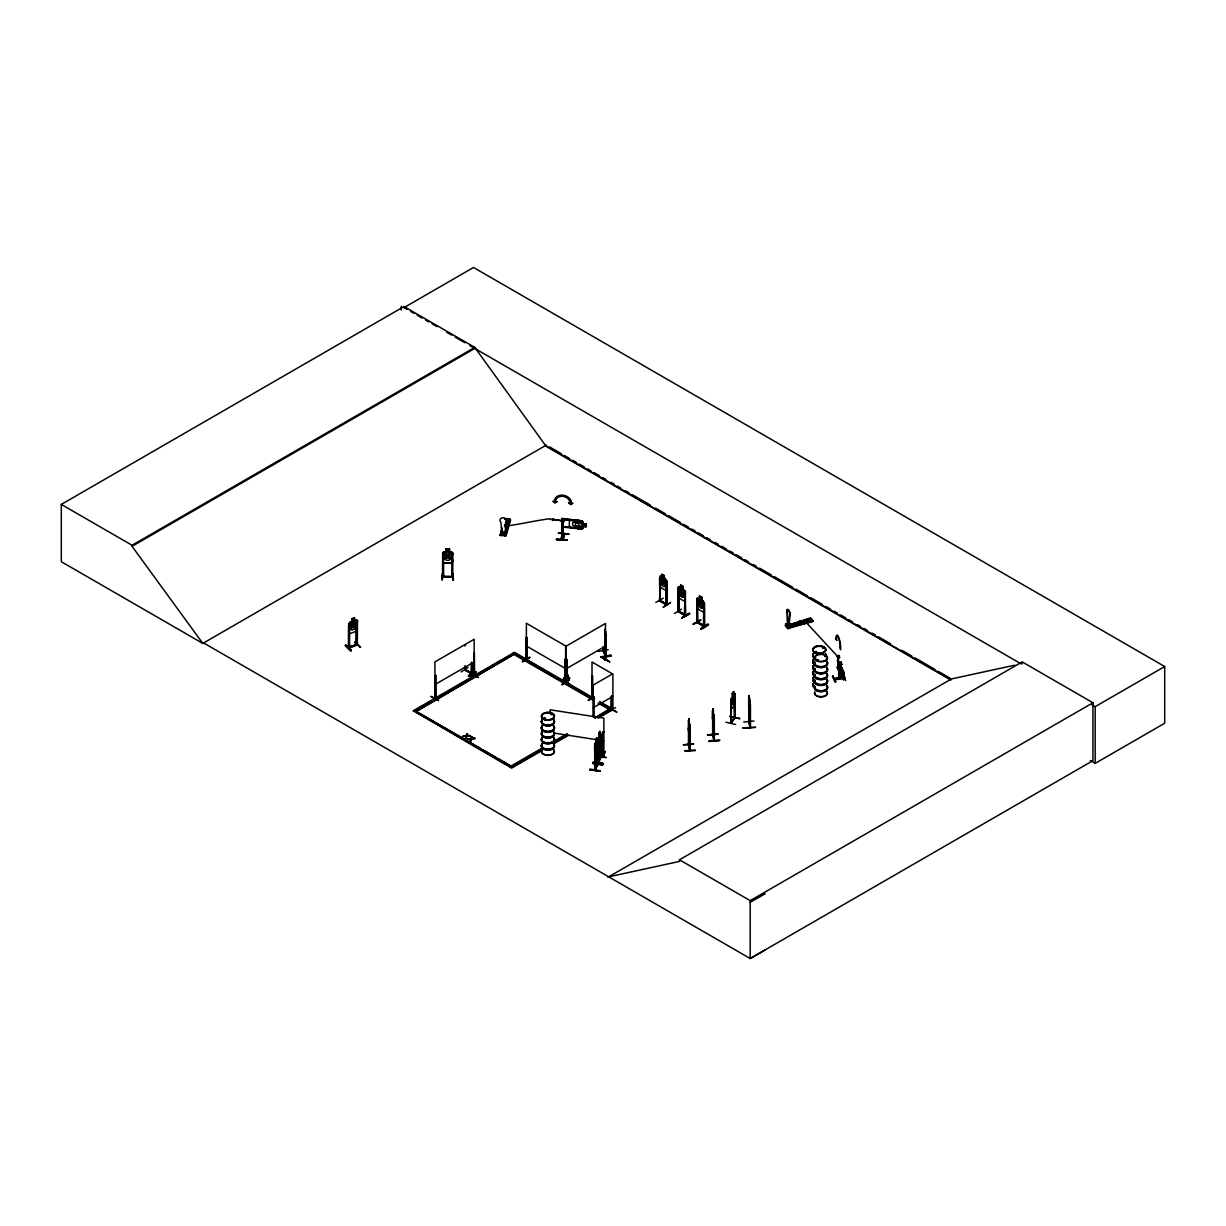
<?xml version="1.0" encoding="UTF-8"?>
<svg xmlns="http://www.w3.org/2000/svg" width="1226" height="1226" viewBox="0 0 1226 1226"><rect width="100%" height="100%" fill="white"/><g stroke="black" fill="none" stroke-linecap="round" stroke-linejoin="round"><path stroke-width="1.5" d="M441.896 579.898L442.555 573.937M442.387 579.821L442.525 573.462M442.678 560.221L443.735 562.995L451.766 563.04L452.93 560.205L451.674 562.949L443.735 562.933M443.567 576.787L442.617 575.944L442.509 577.048L442.678 552.665L446.095 551.685L446.095 548.896L449.513 548.911L449.513 551.777L452.93 552.711L452.7 577.155L451.888 576.005L452.716 575.99M443.567 554.152L442.617 554.367L443.567 554.152L443.597 577.094M449.406 549.003L449.406 551.869L451.107 552.803L451.107 558.014L449.406 560.236L446.203 560.221L444.502 557.983L444.502 552.773L446.203 551.853L446.095 548.896M449.513 548.911L446.095 548.957M451.72 551.777L443.766 551.746L442.678 552.727M451.873 554.198L452.823 554.198L451.873 554.198L451.766 576.879M452.884 579.99L452.992 573.507L452.961 579.561M452.976 579.913L453.038 573.553M453.114 573.921L453.467 579.975M843.519 674.055L842.737 673.794L843.519 677.794L842.538 673.917C841.235 674.453 840.959 671.664 842.354 672.89L841.496 668.63L843.549 674.055M500.852 533.325L506.108 533.892L506.108 532.406L505.25 535.18L500.913 534.781L500.974 531.931L501.373 533.141L505.71 533.555L505.71 532.375M550.551 519.824C557.539 515.61 509.97 526.797 504.269 525.893M561.554 520.652L553.049 519.38L561.585 520.774M562.121 519.196L578.933 521.019L562.029 519.609M563.04 518.767L563.04 519.717L562.121 518.46M563.117 526.935L562.044 527.18L563.117 526.858M562.044 526.322L578.933 528.575M566.427 675.618C565.462 666.423 571.577 682.805 565.033 678.79L566.381 672.66L564.711 678.269M789.36 626.624L787.598 624.892L787.276 613.598A3.479 1.272 73.7 0 1 787.276 609.583A3.479 1.272 73.7 0 1 789.483 612.111A3.479 1.272 73.7 0 1 789.483 616.126L789.161 626.685L789.682 616.065A3.479 1.272 73.7 0 0 789.682 612.065A3.479 1.272 73.7 0 0 787.46 609.537A3.479 1.272 73.7 0 0 787.46 613.536L787.598 624.892L788.364 624.34L786.617 624.295L787.996 624.647M562.029 518.874L581.737 520.744L582.917 521.816L582.917 528.314L581.722 529.188L569.339 526.981L569.354 520.36L581.66 520.897M839.12 663.435L840.025 664.538L838.599 663.833L838.845 678.284M839.458 663.756L839.856 664.492M841.005 661.779L841.695 664.507M505.097 533.678L505.802 522.812A3.479 2.804 15.8 0 0 505.802 518.813A3.479 2.804 15.8 0 0 500.959 518.353A3.479 2.804 15.8 0 0 500.959 522.368L501.695 533.233M553.11 519.395C552.543 523.793 553.8 515.594 552.865 519.732M556.543 539.593C588.802 541.846 534.521 537.816 566.902 540.314M556.619 538.888L566.902 539.854M689.61 736.014L688.353 728.045M749.944 712.796L748.672 704.827L748.703 708.214M786.586 624.325L786.387 626.271M788.226 624.632L786.663 624.31L787.46 624.295M600.633 740.366L600.51 743.753L600.771 740.381M595.1 768.993L597.844 764.595L597.093 765.009L597.016 739.722L594.61 745.822L594.809 770.235L595.1 768.763M598.104 762.863L598.15 738.588L600.495 732.52L598.932 744.105L598.487 742.818M600.847 757.285L598.441 761.53M600.449 757.683L601.108 734.604M601.138 757.361L601.184 756.427L598.181 762.94M589.936 769.039C621 774.158 568.833 767.139 600.004 770.939M593.139 762.587C599.284 760.074 612.954 767.001 593.154 762.495M565.768 679.143L566.259 672.813L564.864 677.717M688.414 744.121L689.043 745.393L688.813 721.869L689.211 726.022C689.87 719.202 689.64 740.872 689.211 727.309L688.966 728.903M688.414 744.948L690.253 750.756L688.859 744.872M689.671 750.143L689.717 724.719M690.269 750.619L690.1 727.478M712.612 734.65L712.704 735.508L712.567 710.559L712.459 718.114M712.521 734.926L713.992 740.795L713.976 716.382L712.582 710.666M713.854 740.688L712.919 711.877L713.317 716.045C713.961 708.613 713.762 731.309 713.317 717.317C712.812 727.11 712.704 700.153 713.042 718.405M748.626 721.716L750.021 727.554L749.684 701.333M748.672 697.349L748.81 722.283L749.055 699.402L749.5 706.437L749.055 704.613M748.81 721.7L750.358 726.083M598.242 747.676L599.882 733.5M734.451 704.352C736.995 693.717 731.845 714.988 731.094 706.36M596.817 746.373L595.591 751.339L596.817 741.163M605.69 639.528L605.414 641.734L605.721 639.604M725.961 722.237L735.631 724.474M838.155 660.691L837.756 660.078M837.664 667.649L838.155 668.4L837.481 659.419L842.4 669.718L837.833 659.373L842.4 669.718M503.534 532.482L502.783 533.203L503.733 532.053M502.921 531.977C503.426 533.662 503.442 531.134 502.66 532.881M749.668 701.318L749.423 702.835C749.055 688.935 748.795 712.275 749.423 704.107L749.837 708.505L749.147 695.51L748.81 722.283M562.106 526.965L581.752 529.111M594.809 753.346L594.671 745.806L597.123 739.738L597.552 765.101L597.767 741.837M598.119 738.604L599.897 731.018M588.403 700.429L594.288 696.981M565.033 678.79L566.305 672.905M839.503 678.101L839.963 664.492M544.819 718.819L543.869 718.175L545.187 718.145M551.194 714.436L552.236 714.528L551.669 713.884M816.562 652.033L814.983 651.788M816.593 652.431L816.7 651.65M816.577 660.293L817.987 659.91M817.865 660.186L816.731 660.324M822.661 647.987L823.642 647.987M822.6 647.91L823.596 647.88M825.359 656.033L824.945 655.573M595.315 769.346L595.162 770.28L595.1 744.841L596.418 738.236L596.48 741.209L597.123 739.753M595.1 744.841L595.667 742.956M349.594 647.006C343.387 648.339 368.168 641.106 349.609 646.945M357.44 644.983L348.674 648.14L348.674 647.313M837.435 667.174L842.4 677.288L837.481 667.067L837.419 667.894M734.941 693.579L731.064 698.958L731.064 723.417L731.094 721.899M502.139 528.207L500.193 535.394L502.078 529.862M502.262 528.237L500.131 535.364L506.031 535.9L510.598 519.809L504.652 519.272M503.917 532.436L502.292 532.421C503.089 538.413 500.652 530.628 503.917 532.436L503.917 534.904M505.281 532.176L508.805 519.64M504.698 535.593L509.204 519.349M505.71 532.023L508.744 521.311M505.25 535.18L509.602 519.717C512.637 518.843 502.921 517.786 505.464 519.334M505.035 535.808L510.246 519.609M510.2 519.165L505.648 535.67M431.184 696.337L438.663 700.613L430.832 696.613M562.198 680.798C565.569 678.162 577.952 691.939 562.228 680.721M570.013 684.782L562.55 680.154M561.631 519.747L564.175 520.008L561.631 519.747L561.585 521.219L564.113 521.464L564.175 520.008L564.113 521.464M561.585 521.219L564.175 521.311M562.075 521.51L563.255 521.464L563.025 537.126L562.029 536.988L562.044 518.767M562.749 519.686L562.826 526.092M563.132 522.812L562.198 522.046L562.228 522.843M560.68 539.639L562.473 533.708M561.125 539.624L562.964 533.341M562.428 539.792L564.159 533.463L562.412 539.44M569.354 520.36L572.711 519.839M569.339 526.981L572.68 528.268M578.871 520.452L562.106 518.46L562.213 537.126L563.086 537.187L563.178 522.92M581.737 520.744L582.794 521.847M586.273 524.054L575.392 521.663L572.695 522.782L572.695 525.387L575.392 527.057L581.676 527.686L582.794 526.398L586.181 526.674M568.236 678.622L566.841 672.783L568.389 678.085M731.002 722.788L734.481 716.949L734.926 717.9L734.987 693.472M731.447 722.942L734.42 717.808M353.042 624.555C352.061 621.138 348.812 623.344 352.49 625.536L350.59 629.551L353.103 625.919C354.268 629.842 357.517 627.298 353.686 625.122L355.509 621.245L353.165 624.478M800.394 622.333L802.647 622.578M603.023 650.822L605.552 656.385M603.667 651.19L603.023 649.857L606.119 656.416L605.797 633.168L605.429 655.987L606.134 655.542L603.437 650.638M666.714 588.143L665.887 590.549L660.201 587.269L659.542 584.02M685.334 598.886L684.506 601.292L678.821 598.027L678.162 594.763L678.913 597.981M704.26 609.812L703.433 612.218L697.747 608.954L697.088 605.69M681.656 591.53L683.832 590.549L682.3 592.878L683.909 597.108L681.825 593.185C680.782 596.955 678.208 594.012 681.304 592.281L679.802 588.219L681.671 591.514M345.272 645.642C357.379 659.22 347.77 642.792 345.272 645.673M345.701 645.397L351.295 650.592L345.701 645.075M688.368 720.658L688.598 745.485L688.935 718.712L689.518 725.409M466.186 738.19L466.937 735.876L470.079 735.952L466.937 736.351L467.045 733.73L465.589 737.853L467.045 733.73M470.968 740.489L471.719 738.634L474.86 738.236L471.719 739.109L470.968 740.948L470.37 740.136L470.968 740.948M471.09 738.297L467.903 739.186L470.983 739.171L471.826 736.489L471.826 738.726M471.826 736.489L471.09 738.772L467.903 739.186M467.045 735.952L467.642 734.067M470.37 740.611L470.983 738.696M471.719 739.109L472.424 736.826M730.635 723.202L731.386 700.184L730.696 700.613M733.976 701.287L733.194 699.05L734.006 694.682L732.918 698.805L731.861 697.87L732.673 699.785L731.815 704.23L732.933 700.015L733.976 701.287L734.573 718.359M595.652 742.987L596.403 738.236M596.495 738.404L595.729 740.32L596.219 739.171M596.25 740.106L595.729 741.255L596.25 739.171M595.591 743.891L596.388 742.113L595.591 749.101L596.372 742.113M595.422 747.017L595.315 770.173M598.763 739.784L598.625 763.001L598.901 735.707M602.855 731.953L603.866 731.891L602.855 731.953L602.931 754.71L603.882 754.787L603.866 718.114L550.198 709.808L550.198 713.593M589.798 769.821L600.02 771.016M592.71 763.323L602.671 764.717M596.051 756.09L605.996 757.499M600.786 756.35L598.15 762.082M594.84 770.173L597.66 764.181M597.767 764.518L595.269 770.173M602.748 754.036L603.958 753.76L602.947 753.867M602.947 731.753L602.748 754.618L603.958 754.588M602.671 757.178L605.261 751.308L603.115 757.622M839.105 656.906C840.852 653.81 834.676 656.094 837.879 657.366M674.423 613.536L681.441 609.153M700.72 619.85L692.996 624.34L700.368 620.08M832.883 675.924L835.688 682.192L832.852 675.94M832.806 676.323L835.657 681.717M835.136 682.254L832.393 676.415M468.133 667.496L461.129 671.894M529.755 657.519L522.445 661.458M599.07 733.087L599.606 731.937L599.07 734.022M595.054 744.182L595.621 742.956M595.545 749.101L596.372 747.324M600.479 743.707L598.426 748.228L598.043 746.006L598.441 748.09M596.679 748.412L596.863 741.423L596.143 745.546C594.871 739.263 595.392 759.89 596.127 746.833L596.602 748.488M470.677 673.135L478.508 677.595L464.731 670.07L464.976 668.998M464.792 666.239L465.436 670.453L465.16 669.074M472.025 674.208L471.903 673.335M464.976 669.825L472.393 674.024L472.301 662.668M527.042 660.094C523.962 659.036 529.05 659.343 526.291 659.695M659.435 600.924L666.791 605.092L666.714 580.695M659.818 599.866L660.14 601.322L660.416 585.997M679.035 596.755L678.852 612.065C680.507 611.452 676.737 609.996 678.852 611.238M685.579 614.824C667.373 605.905 691.188 617.046 684.706 614.655M696.981 622.609L704.337 626.777L704.337 602.38L701.839 600.05L701.916 597.215L699.418 595.867L699.51 598.61M697.655 622.946L697.303 599.729L697.548 622.946L697.931 621.904M703.632 625.582C709.256 627.191 686.821 617.046 704.23 625.95M703.509 625.475L703.586 626.425L703.847 611.069M697.303 599.729L697.226 622.364L704.613 626.593L704.506 603.897L703.586 603.667L703.586 626.425M504.668 525.77C504.392 523.15 508.913 525.877 505.556 525.954M562.903 533.739L561.202 539.271M474.263 675.649L473.451 676.124L474.186 653.014L474.447 675.924L474.523 674.974M567.24 681.518L567.24 682.346L567.178 659.634L566.259 659.864L567.178 659.634M605.889 660.002L605.797 633.168M713.838 740.197L714.191 739.278M612.939 710.528L612.893 673.702L593.246 685.043L593.246 717.026M349.686 622.364L348.828 631.237L349.716 633.689L356.521 631.221L357.517 620.601L356.429 619.927L349.686 622.364L348.766 623.697L348.843 648.094M663.159 581.17C664.048 577.477 666.929 580.634 663.68 582.12L665.289 586.35L663.205 582.442C662.163 586.197 659.588 583.269 662.684 581.522L661.182 577.461L663.113 581.093M732.443 696.153L732.336 693.334L733.715 691.541L734.313 699.709L732.489 704.552L732.489 693.395M733.715 691.541L732.336 693.334M732.688 693.564L733.455 692.46L732.688 694.483M734.834 695.219L734.497 718.405M730.083 716.336L739.585 718.804M543.869 718.467L545.34 718.267M545.34 718.85L543.562 718.605M802.509 622.731L801.605 621.459L800.409 622.501M600.909 757.806L600.357 732.489M442.509 576.833L452.823 576.833M612.939 709.701L613.184 710.375M356.276 644.248L357.456 644.11L356.429 644.186M356.276 645.075L356.368 622.394L357.164 622.103L357.042 644.799L348.429 647.956L348.521 625.229L349.517 625.122L349.594 647.834M504.698 525.264L506.828 525.295L505.02 525.816M435.812 675.449L434.893 675.695L435.812 675.449L435.904 698.13L434.816 698.36L435.628 697.946M474.186 674.867L473.451 676.124M474.401 675.909L474.447 653.151M567.255 682.269L566.489 682.744L566.504 660.017M605.292 659.573L604.801 660.293L605.613 659.818M837.45 667.097L838.216 668.247M434.816 697.594L435.904 697.303L434.816 698.422M500.79 535.425L501.189 535.486M551.424 714.038L551.93 714.467M816.669 659.864L818.263 659.741M581.676 529.08L582.825 528.207M464.777 645.704L465.635 645.106L464.945 645.734M678.882 586.886L685.411 591.453L685.411 615.85L678.116 611.636L678.162 587.285L680.66 587.821L680.66 585.032M678.162 587.285L678.928 586.733M697.088 622.624L697.088 598.211L699.586 598.748L699.418 595.867M697.088 598.211L703.372 601.031M785.575 625.842L785.575 624.157L788.134 623.421M786.157 626.716L809.421 619.544M808.179 618.747C814.846 628.064 803.03 612.249 813.083 620.693L787.46 627.804L787.95 628.509M813.252 621.521L787.598 628.294C786.74 627.344 791.168 623.881 790.479 627.574L788.134 624.892M442.617 576.005L443.567 576.005M452.792 577.109L442.724 577.078M802.509 622.501L800.409 622.272M787.107 624.616L786.617 623.727L786.617 626.21M841.051 674.53L843.411 679.725L843.81 677.442M603.836 753.99L603.774 754.772M593.568 698.621L593.507 717.179M609.399 708L616.954 712.214L609.552 707.923M526.153 659.956L526.368 637.06L526.858 660.324M526.628 660.278L527.042 637.443M475.918 671.526C476.577 675.71 458.447 679.556 475.964 671.587M476.286 672.154L468.654 675.863M473.527 675.986L474.447 675.848M522.506 661.917L529.816 657.167L522.506 661.442M564.772 682.254L564.987 659.358L565.247 682.575M604.801 660.293L605.537 637.183L605.292 660.4M602.043 657.78L609.858 661.779L602.441 657.55M564.65 681.564L565.722 682.468M569.308 680.001L561.937 684.69M562.044 684.69L569.262 679.94M604.878 660.262L605.537 623.406L566.259 646.087L566.182 682.591M592.618 675.848L592.648 698.544M608.188 711.494L615.559 707.617M203.7 642.991L202.903 643.466L61.3 561.707L61.3 504.422L404.028 306.546L474.784 347.387L545.539 445.528L950.64 679.419M404.028 306.546L404.028 307.603L473.527 267.483L1164.7 666.53L1164.7 723.233L1095.201 763.354L1090.236 760.472M61.3 504.422L132.056 545.264L474.784 347.387M765.208 949.966L750.205 958.517L203.608 642.945L202.796 643.405L132.056 546.321L474.784 348.445M202.796 643.405L546.336 445.069M434.893 684.598L474.186 661.917M542.49 750.281L511.579 768.12L413.377 710.697L514.445 652.339L594.656 698.651M413.377 711.417L431.169 701.134M434.448 699.249L445.912 692.629M449.176 690.744L509.74 655.772M593.231 699.479L513.02 653.167L514.445 653.06L573.385 687.081M659.542 600.955L660.308 575.99C663.557 580.082 661.166 569.569 661.963 577.124L660.753 577.354L660.753 582.565L661.963 585.492L664.216 586.794L665.427 585.262L664.216 575.638M660.155 578.595L659.496 578.197L660.109 601.276M664.293 575.592L664.293 578.381L666.714 580.756M665.856 579.285L660.262 576.143M665.963 603.79L665.979 604.709L666.04 581.982L666.959 582.227L667.036 604.939L659.741 600.679L659.757 578.059M666.959 582.227L666.04 581.982M682.989 586.289L680.583 584.894L680.583 587.867L679.373 588.097L680.583 596.234L682.836 597.537L684.047 596.005L682.989 586.289L682.913 589.124L685.411 591.453M663.235 598.165L655.818 602.426M678.622 612.019L679.035 589.185M684.92 592.587L684.568 615.406L684.92 592.587L685.656 615.697L678.361 611.437L678.116 588.955L678.775 589.338M685.579 592.97L684.66 592.74M663.235 607.146L670.637 602.456L663.327 607.146M566.259 668.768L605.537 646.087M566.427 676.292C556.19 680.537 576.879 680.338 566.673 676.292M704.506 603.897L703.586 603.667M681.947 617.904C704.735 603.774 666.239 626.884 689.625 613.858M681.855 617.904L689.625 613.874M697.349 621.582L697.778 622.164M700.72 620.172L693.364 624.111M708.551 624.8C705.425 621.858 692.705 636.309 708.536 624.754M708.138 624.095L700.874 628.831M700.782 628.831L708.245 624.57M593.246 707.724L612.893 696.383M542.689 747.799L511.579 765.744L513.02 767.292L414.802 710.59M554.152 741.178L567.24 733.623M595.07 717.547L609.797 709.042L595.07 718.267M513.219 765.514L542.689 748.504M555.776 740.948L565.6 735.278M413.377 710.697L511.579 767.399L542.49 749.561M553.937 742.956L567.04 735.385M598.135 717.44L612.663 709.042L599.575 701.487M553.937 743.661L568.68 735.156M598.135 718.145L612.663 709.762L601.2 703.142M607.912 877.295L951.453 678.943L1014.745 665.182M608.709 876.82L679.465 861.434L679.465 859.794L1022.193 661.917L1092.948 702.759L1092.948 760.641L750.205 958.517L750.205 900.635L1092.948 702.759M1022.193 663.557L1021.396 664.032L469.849 345.594M1091.922 704.751L1095.201 706.651L1164.7 666.53M750.205 902.29L765.208 893.739M839.795 678.683L839.534 672.844M824.669 655.496L825.098 656.232M825.221 655.726L824.592 655.772M817.236 660.477L818.217 660.431M802.31 622.624L800.517 622.44M474.064 675.71L474.186 639.236L434.893 661.917L435.138 698.575L435.153 675.848M566.795 682.192L566.918 659.481M351.724 618.915L354.559 617.812L354.529 620.785L355.969 621.199L355.969 626.409L354.529 629.168L351.816 630.133L350.375 628.432L350.375 623.222L351.816 621.766L351.663 618.869L354.62 617.873M354.59 642.301L360.613 647.205L355.08 642.117M838.814 664.048L839.503 663.925M611.544 709.471L611.927 696.107M788.318 623.62L785.575 624.157M799.091 621.398C806.386 628.417 794.249 620.187 801.651 620.647L803.995 623.636L801.651 620.647M803.919 620.295L806.478 619.253L808.823 622.226L806.478 619.253M785.376 625.781L810.585 618.502M789.176 624.785L808.961 619.023M811.198 618.823L785.866 626.379L785.56 625.643L788.103 628.861M787.337 627.038L787.337 624.555M787.92 626.854L790.479 626.103M787.291 627.957L812.654 620.448M787.736 628.448L812.777 620.954M500.836 535.44L500.913 533.601M592.327 698.713L592.281 675.664M815.719 651.389L815.719 651.68M552.022 714.635L551.24 714.344M816.347 652.401L815.535 652.094M699.51 598.794L698.299 599.024L698.299 604.234L699.51 607.161L701.762 608.464L702.973 606.931L701.762 597.307M526.797 659.496L526.015 659.052M666.346 603.682C670.484 606.257 649.811 594.825 666.791 604.265M684.844 614.395L685.411 615.85M839.611 663.419L839.013 662.822L839.013 663.772M841.005 663.082L841.971 664.477M842.4 668.952L842.047 669.779M842.4 676.522L842.047 677.334L837.389 667.772M842.507 677.15L834.14 678.959L844.178 677.365M833.987 678.637L842.492 677.472M834.477 679.587L844.499 677.58M834.6 679.909L844.637 678.3M845.725 680.583L842.998 674.315M608.219 649.719L598.165 651.435M600.878 656.814C631.712 651.818 579.929 660.462 611.069 655.987M600.893 657.228L611.069 656.017M840.27 665.289C840.913 687.357 841.312 664.661 840.193 665.427M841.036 666.239L843.519 671.342L844.607 679.526L841.756 674.668L841.051 669.135L844.576 676.752M843.84 679.495L843.84 672.997M843.411 679.725L841.159 674.515M598.564 763.047L600.495 757.239M467.045 735.493L470.079 735.477M466.202 736.412L463.121 735.952L470.079 735.952M471.826 738.251L474.86 738.236M467.903 738.711L474.86 738.711M562.397 522.368L562.213 536.513L563.301 536.697M463.121 735.952L466.309 735.539M463.121 736.428L466.309 736.014M452.7 576.327L442.54 576.251M602.104 657.672L609.521 661.902M749.04 695.525L749.5 708.674L748.81 703.632M750.097 727.585L749.806 701.778M750.45 704.812L750.465 727.554L749.147 721.716M713.409 710.697L713.379 721.884L712.704 716.858M713.716 714.758L713.992 716.413M714.329 718.022L714.344 740.765L713.057 735.477L713.18 722.007M712.444 718.053L713.823 726.022L712.582 718.099M688.598 726.834L689.288 731.861L688.951 722.712M753.975 721.041L743.676 722.037M689.778 726.405L689.748 750.664L688.537 745.408M688.491 731.416L689.732 735.998M755.461 727.171C741.469 728.796 735.248 727.769 755.523 727.462M707.54 735.11L717.869 734.251M719.401 740.673C687.28 741.96 741.469 738.328 709.088 741.515M684.92 750.756L695.234 749.96M684.92 751.155L695.311 750.664M465.16 669.902L465.052 666.101M472.133 673.38L465.543 669.856L471.566 672.997M472.01 674.162L472.056 662.822M660.232 600.495L659.419 600.02L660.385 600.234M354.712 642.194L360.245 647.282M435.567 697.992L435.567 675.311M838.952 678.852L838.599 663.833M506.307 520.468L509.74 521.081L506.307 520.759M506.001 521.556L509.434 522.169L506.001 521.847M505.541 523.195L508.974 523.808L505.541 523.487M505.127 524.636L508.545 525.249L505.127 524.927M504.668 526.276L508.085 526.889L504.668 526.567M582.794 523.808L586.166 524.146M562.075 522.46L563.332 522.399M582.794 526.398L586.304 526.782L586.304 523.992M558.443 533.203L568.711 534.26M602.855 754.649L603.836 754.557M595.943 756.289L606.012 757.484M592.587 763.522L602.686 765.055M553.891 733.071L603.866 740.795M598.012 746.082L598.043 738.573M666.362 604.479L666.3 589.399M712.704 711.647L712.919 708.735L713.501 710.712M714.252 740.121L714.206 717.486M729.914 716.214L739.569 718.451M729.914 716.52L739.539 718.451M605.797 655.864L603.33 650.745M526.414 659.741L526.368 623.283L565.646 645.964L565.477 682.621M568.067 677.564L566.673 672.645M837.833 659.45L837.68 668.446L837.925 659.435M562.55 680.461L569.967 684.69M404.028 307.603L407.323 309.504M410.618 311.404L413.913 313.304M417.192 315.205L422.127 318.055M425.422 319.955L428.717 321.856M432.012 323.756L436.946 326.606M446.816 332.307L451.75 335.158M455.045 337.058L464.915 342.744M549.646 446.969L561.217 453.651M564.527 455.566L569.492 458.432M572.787 460.332L576.097 462.248M579.408 464.148L584.373 467.014M587.683 468.93L590.978 470.845M594.288 472.746L599.253 475.611M602.564 477.527L605.859 479.427M610.824 482.293L614.134 484.209M617.444 486.109L620.739 488.025M625.704 490.89L629.015 492.791M632.325 494.706L650.516 505.204M655.466 508.07L665.396 513.801M668.691 515.702L680.277 522.383M683.572 524.299L688.537 527.165M691.847 529.065L695.157 530.981M698.468 532.896L703.418 535.747M706.728 537.662L710.038 539.578M714.988 542.428L718.298 544.344M721.608 546.26L726.574 549.125M729.884 551.026L733.179 552.941M736.489 554.842L741.454 557.707M744.764 559.623L748.059 561.523M753.025 564.389L756.335 566.305M759.645 568.205L771.215 574.887M774.525 576.802L792.716 587.3M796.011 589.216L807.597 595.897M810.892 597.798L822.477 604.495M825.772 606.395L830.738 609.261M834.048 611.176L837.358 613.077M840.668 614.992L845.618 617.858M848.928 619.758L852.239 621.674M857.189 624.54L860.499 626.44M863.809 628.356L867.119 630.256M872.084 633.122L875.379 635.037M878.69 636.938L890.26 643.635M901.846 650.316L911.761 656.033M915.071 657.948L934.917 669.396M938.212 671.312L949.798 677.993M544.451 445.375L950.886 680.032M661.871 574.197L664.369 575.546M611.667 673.365L592.02 662.025L591.989 698.559M526.368 645.964L565.646 668.645M566.673 676.369L569.814 678.177M576.649 688.966L588.112 695.586M599.775 703.264L611.238 709.869M513.02 653.887L593.231 700.184M598.135 703.019L609.598 709.639M679.465 859.794L750.205 900.635M419.721 713.425L480.285 748.381M483.55 750.281L495.013 756.886M498.292 758.787L511.38 766.342M356.398 620.034L357.456 620.54L357.318 645.045M600.495 757.745L600.633 732.887M837.128 655.941L803.919 619.988M475.979 671.955L468.7 676.277M734.88 717.838L731.033 723.371L731.094 698.927M810.738 618.011L813.083 620.693M788.318 624.8L790.295 627.068L790.295 625.888M785.759 625.551L787.736 627.819L787.736 626.639M604.832 629.214L605.721 632.11L605.292 630.532M605.046 630.532L605.138 636.355M749.132 696.475L749.423 698.575M749.929 701.594L749.515 697.471M713.302 710.865L712.919 708.735L713.164 711.938M713.026 710.62L713.302 711.8M712.919 712.199L713.379 719.647L712.95 717.823M688.828 718.727L689.073 721.991M688.92 720.597L689.211 721.777M688.506 720.183L689.717 724.796M689.288 729.639L688.813 722.175M683.388 744.872L693.763 743.921L683.449 744.749M843.411 671.358L843.733 673.013M567.607 679.051L566.719 672.951L566.719 679.235M594.671 753.239L595.1 755.461L594.717 753.239M688.476 728.075L688.629 731.37M1095.201 706.651L1095.201 763.354M841.281 661.734L841.281 663.036M839.304 662.776L839.335 664.415M838.661 669.519L838.661 678.376M611.667 696.245L611.544 709.854L611.59 695.908M611.33 696.062L611.238 710.59M603.652 647.435L603.667 651.282M603.407 646.914L603.33 651.328L603.054 646.96M593.828 698.774L593.828 716.98M578.933 520.253L578.871 521.219M578.534 520.483L578.534 528.881M564.987 659.358L565.094 682.07M471.642 662.285L471.428 673.84L471.382 662.438M465.711 666.469L465.543 670.453L465.466 666.622M401.254 306.331L401.254 310.086M356.368 622.394L356.276 645.106M132.056 545.264L132.056 546.321M826.585 673.212A6.452 3.724 0 0 1 821.834 678.76A6.452 3.724 0 0 1 814.754 674.101A6.467 3.739 0 0 0 820.991 678.79A6.467 3.739 0 0 0 827.243 674.085M826.615 662.04A6.498 3.755 0 0 1 821.834 667.649A6.498 3.755 0 0 1 814.708 662.96M826.6 660.998A6.482 3.739 0 0 1 821.834 666.592A6.482 3.739 0 0 1 814.723 661.902M826.615 668.308A6.498 3.755 0 0 1 821.834 673.902A6.498 3.755 0 0 1 814.708 669.212M826.692 667.909A6.59 3.801 0 0 1 821.849 673.595A6.59 3.801 0 0 1 814.631 668.829M826.692 667.588A6.59 3.801 0 0 1 821.849 673.273A6.59 3.801 0 0 1 814.631 668.507M826.615 667.25A6.498 3.755 0 0 1 821.834 672.859A6.498 3.755 0 0 1 814.708 668.155M826.692 661.657A6.59 3.801 0 0 1 821.849 667.327A6.59 3.801 0 0 1 814.631 662.576M826.692 661.335A6.59 3.801 0 0 1 821.849 667.005A6.59 3.801 0 0 1 814.631 662.255M826.6 673.564A6.482 3.739 0 0 1 821.834 679.143A6.482 3.739 0 0 1 814.723 674.469M827.228 675.036A6.452 3.724 0 0 1 820.991 679.725A6.452 3.724 0 0 1 814.754 675.036M826.585 691.05A6.452 3.724 0 0 1 821.834 696.598A6.452 3.724 0 0 1 814.754 691.939M826.63 673.81A6.513 3.755 0 0 1 821.834 679.419A6.513 3.755 0 0 1 814.708 674.714M826.615 679.878A6.498 3.755 0 0 1 821.834 685.487A6.498 3.755 0 0 1 814.708 680.798M826.615 678.836A6.498 3.755 0 0 1 821.834 684.43A6.498 3.755 0 0 1 814.708 679.74M826.615 686.146A6.498 3.755 0 0 1 821.834 691.74A6.498 3.755 0 0 1 814.708 687.05M826.692 685.748A6.59 3.801 0 0 1 821.849 691.433A6.59 3.801 0 0 1 814.631 686.667M826.692 685.426A6.59 3.801 0 0 1 821.849 691.112A6.59 3.801 0 0 1 814.631 686.345M826.615 685.089A6.498 3.755 0 0 1 821.834 690.698A6.498 3.755 0 0 1 814.708 685.993M826.692 679.495A6.59 3.801 0 0 1 821.849 685.165A6.59 3.801 0 0 1 814.631 680.415M826.692 679.173A6.59 3.801 0 0 1 821.849 684.844A6.59 3.801 0 0 1 814.631 680.093M826.6 691.403A6.482 3.739 0 0 1 821.834 696.981A6.482 3.739 0 0 1 814.723 692.307M814.662 664.385A6.59 3.801 0 0 1 813.62 659.787M814.738 664.707A6.498 3.755 0 0 1 813.696 660.17M814.738 669.58A6.482 3.739 0 0 1 813.712 665.074M814.738 669.978A6.498 3.755 0 0 1 813.696 665.457M814.662 658.117A6.59 3.801 0 0 1 813.62 653.535M825.696 654.439A6.59 3.801 0 0 1 825.696 656.416M814.738 663.649A6.498 3.755 0 0 1 813.696 659.128M814.738 658.454A6.498 3.755 0 0 1 813.696 653.918M825.604 654.822A6.498 3.755 0 0 1 825.604 656.768M814.662 664.063A6.59 3.801 0 0 1 813.62 659.465M814.662 657.795A6.59 3.801 0 0 1 813.62 653.213M825.696 654.117A6.59 3.801 0 0 1 825.696 656.094M816.072 657.994A6.498 3.755 0 0 1 813.696 652.876M825.604 653.78A6.498 3.755 0 0 1 825.604 655.711M814.662 682.223A6.59 3.801 0 0 1 813.62 677.626M814.738 682.545A6.498 3.755 0 0 1 813.696 678.009M814.738 687.418A6.482 3.739 0 0 1 813.712 682.913M814.738 670.515A6.482 3.739 0 0 1 813.712 665.994M814.738 687.801A6.498 3.755 0 0 1 813.696 683.265M814.723 670.208A6.513 3.755 0 0 1 813.696 665.672M814.662 675.955A6.59 3.801 0 0 1 813.62 671.373M814.738 681.487A6.498 3.755 0 0 1 813.696 676.967M814.738 676.292A6.498 3.755 0 0 1 813.696 671.756M814.662 681.901A6.59 3.801 0 0 1 813.62 677.304M814.662 675.633A6.59 3.801 0 0 1 813.62 671.051M814.738 675.235A6.498 3.755 0 0 1 813.696 670.714M553.616 726.313A6.59 3.801 0 0 1 547.915 732.029A6.59 3.801 0 0 1 542.214 726.313M553.539 726.712A6.498 3.755 0 0 1 547.915 732.336A6.498 3.755 0 0 1 542.29 726.712M553.524 731.6A6.467 3.739 0 0 1 547.915 737.194A6.467 3.739 0 0 1 542.306 731.6M553.554 731.738A6.513 3.755 0 0 1 547.915 737.362A6.513 3.755 0 0 1 542.275 731.738M553.616 720.06A6.59 3.801 0 0 1 547.915 725.761A6.59 3.801 0 0 1 542.214 720.06M553.539 725.669A6.482 3.739 0 0 1 547.915 731.278A6.482 3.739 0 0 1 542.306 725.669M553.539 720.459A6.482 3.739 0 0 1 547.915 726.068A6.482 3.739 0 0 1 542.306 720.459M553.616 725.991A6.59 3.801 0 0 1 547.915 731.707A6.59 3.801 0 0 1 542.214 725.991M553.616 719.739A6.59 3.801 0 0 1 547.915 725.44A6.59 3.801 0 0 1 542.214 719.739M553.539 719.401A6.498 3.755 0 0 1 547.915 725.026A6.498 3.755 0 0 1 542.29 719.401M553.616 744.151A6.59 3.801 0 0 1 547.915 749.868A6.59 3.801 0 0 1 542.214 744.151M553.539 744.55A6.498 3.755 0 0 1 547.915 750.174A6.498 3.755 0 0 1 542.29 744.55M553.524 749.438A6.467 3.739 0 0 1 547.915 755.032A6.467 3.739 0 0 1 542.306 749.438M553.539 732.535A6.482 3.739 0 0 1 547.915 738.144A6.482 3.739 0 0 1 542.306 732.535M553.554 749.791A6.513 3.755 0 0 1 547.915 755.431A6.513 3.755 0 0 1 542.275 749.791M553.554 732.198A6.513 3.755 0 0 1 547.915 737.837A6.513 3.755 0 0 1 542.275 732.198M553.616 737.899A6.59 3.801 0 0 1 547.915 743.6A6.59 3.801 0 0 1 542.214 737.899M553.539 743.508A6.482 3.739 0 0 1 547.915 749.117A6.482 3.739 0 0 1 542.306 743.508M553.539 738.297A6.482 3.739 0 0 1 547.915 743.906A6.482 3.739 0 0 1 542.306 738.297M553.616 743.83A6.59 3.801 0 0 1 547.915 749.546A6.59 3.801 0 0 1 542.214 743.83M553.616 737.577A6.59 3.801 0 0 1 547.915 743.278A6.59 3.801 0 0 1 542.214 737.577M553.539 737.24A6.498 3.755 0 0 1 547.915 742.864A6.498 3.755 0 0 1 542.29 737.24M597.277 747.599C591.53 767.614 599.713 744.105 597.292 747.599M593.277 762.189L603.361 763.783L593.261 762.235M837.619 657.504C839.396 661.335 841.128 653.964 837.619 657.504M702.85 607.943L700.751 604.111C699.709 607.881 697.134 604.939 700.23 603.207L698.728 599.146L700.705 602.855C701.594 599.162 704.475 602.303 701.226 603.805L702.85 607.943M450.8 559.117L449.635 559.117L447.812 556.497L444.854 559.194L447.092 555.868L444.946 552.681L447.766 555.24L450.662 552.696L448.501 555.899L450.8 559.117M558.52 533.004L568.787 534.03L558.52 533.004M564.65 533.923L562.918 539.9L564.696 533.969M599.759 734.88L598.932 741.868L599.759 734.88M733.669 695.403L732.489 697.119L732.489 702.329L733.669 700.613L733.669 695.403M836.76 640.34L835.642 637.995L836.025 638.792A8.751 1.916 80.9 0 1 838.369 636.524A8.751 1.916 80.9 0 1 840.699 648.539L840.5 649.749L839.887 646.853L840.285 647.65A7.31 1.594 80.9 0 0 838.323 637.627A7.31 1.594 80.9 0 0 836.377 639.528L836.76 640.34M557.018 501.679L554.934 503.12L552.865 501.265L554.29 501.403A8.751 7.034 16.8 0 1 562.918 495.135A8.751 7.034 16.8 0 1 571.546 503.15L572.971 503.288L570.764 504.714L568.558 502.844L569.983 502.982A7.31 5.869 16.8 0 0 562.78 496.3A7.31 5.869 16.8 0 0 555.577 501.541L557.018 501.679M594.303 696.629L588.25 700.352L594.319 696.644M514.445 653.994L416.242 711.417L514.445 653.994M354.038 618.64L352.306 620.203L354.038 618.64M354.529 621.72L351.816 622.701L351.816 627.911L354.529 626.93L354.529 621.72M717.884 733.945L707.494 734.88L717.869 733.93M448.823 549.539L446.785 549.524L446.785 550.459L448.823 550.459L448.823 549.539M449.406 552.788L446.203 552.773L446.203 557.983L449.406 557.999L449.406 552.788M581.676 523.686L575.392 523.058L575.392 525.663L581.676 526.291L581.676 523.686M585.614 524.544L584.48 524.437L584.48 526.107L585.614 526.23L585.614 524.544M663.802 575.868L662.362 575.025L663.802 576.787L663.802 575.868M682.422 586.61L680.982 585.783L682.422 587.545L682.422 586.61M701.349 597.537L699.908 596.71L701.349 598.472L701.349 597.537M664.216 579.346L661.963 578.044L661.963 583.254L664.216 584.557L664.216 579.346M682.836 590.104L680.583 588.802L680.583 594.012L682.836 595.315L682.836 590.104M701.762 601.031L699.51 599.729L699.51 604.939L701.762 606.242L701.762 601.031M843.396 674.223L841.756 670.668L843.396 676.829L843.396 674.223M844.438 676.905L844.438 678.576L844.438 676.905M597.077 750.235L595.392 743.217L597.047 750.235M817.742 660.906A6.498 3.755 0 0 0 827.489 657.657A6.498 3.755 0 0 0 817.742 654.408A6.498 3.755 0 0 0 817.742 660.906M817.757 661.396A6.452 3.724 0 0 0 827.443 658.163A6.452 3.724 0 0 0 817.757 654.929A6.452 3.724 0 0 0 817.757 661.396M816.072 652.738A6.498 3.755 0 0 0 825.818 649.489A6.498 3.755 0 0 0 816.072 646.24A6.498 3.755 0 0 0 816.072 652.738M814.754 652.676A6.467 3.739 0 0 0 825.573 651.006A6.467 3.739 0 0 0 817.65 646.439A6.467 3.739 0 0 0 814.754 652.676M816.072 652.968A6.513 3.755 0 0 0 825.834 649.703A6.513 3.755 0 0 0 816.072 646.454A6.513 3.755 0 0 0 816.072 652.968M544.681 719.264A6.467 3.739 0 0 0 554.382 716.03A6.467 3.739 0 0 0 544.681 712.796A6.467 3.739 0 0 0 544.681 719.264M544.681 719.815A6.467 3.739 0 0 0 554.382 716.582A6.467 3.739 0 0 0 544.681 713.333A6.467 3.739 0 0 0 544.681 719.815M544.666 719.493A6.513 3.755 0 0 0 554.428 716.245A6.513 3.755 0 0 0 544.666 712.996A6.513 3.755 0 0 0 544.666 719.493"/></g></svg>
